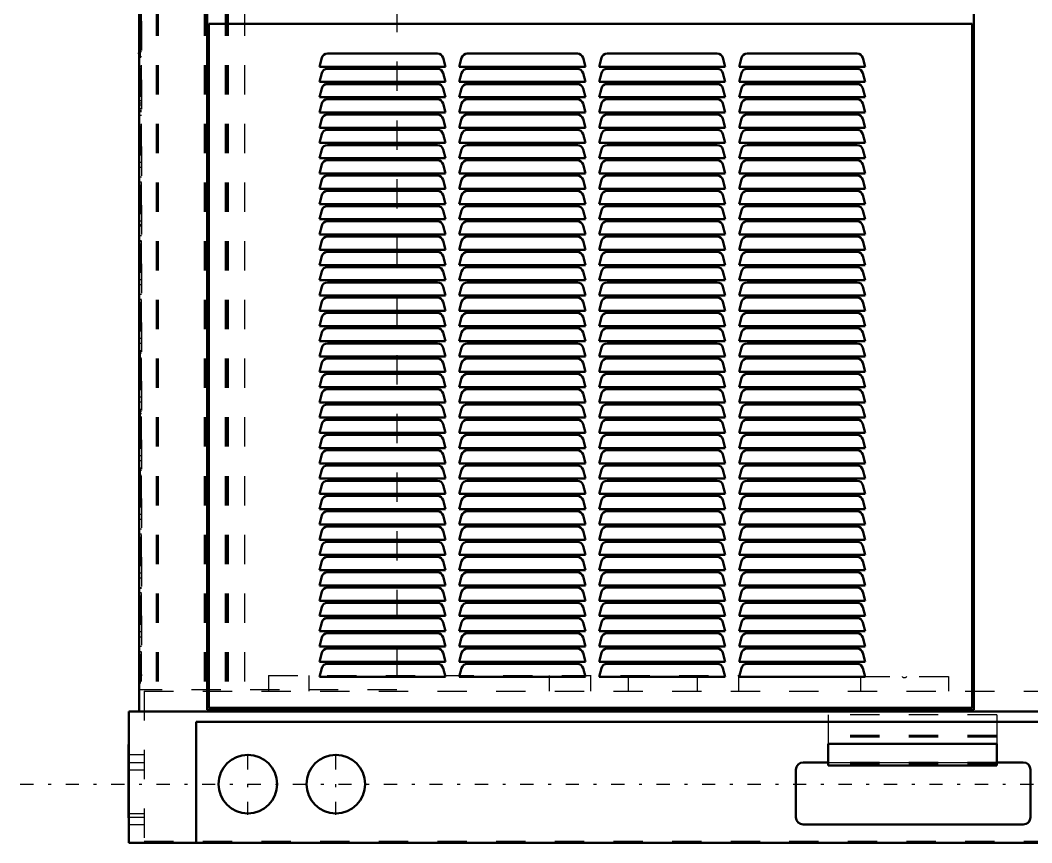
# Model space of a CAD drawing. Header units: inches. Extents: x -40.7 to 51, y -0.3 to 59.
# Drawn here: x -40.7 to -6.21, y 0 to 28.03 of the extents above; entities that cross this region are included whole.
import ezdxf

# ---------------------------------------------------------------- set-up
doc = ezdxf.new("R2010")
doc.units = ezdxf.units.IN
doc.header["$MEASUREMENT"] = 0
doc.linetypes.add('Center', pattern=[1.5, 0.45, -0.5, 0.05, -0.5])
doc.linetypes.add('Dashed', pattern=[2, 1, -1])
for name, color, linetype, lineweight in [('2d ConnectionPoints', 7, 'Continuous', 50), ('AM_0', 7, 'Continuous', 50), ('AM_4', 3, 'Continuous', 25), ('AM_7', 7, 'Center', 25), ('AM_9', 6, 'Dashed', 25)]:
    doc.layers.add(name, color=color, linetype=linetype, lineweight=lineweight)

msp = doc.modelspace()

# ---------------------------------------------------------------- linework, layer by layer
at = {"layer": '2d ConnectionPoints'}
msp.add_point((-36.646, 26.9), dxfattribs=at)
at = {"layer": 'AM_0'}
for p, q in [((-36.646, 52.60345), (-36.646, 4.475)), ((-34.329, 4.53), (-34.329, 52.42647)), ((-8.179, 52.42647), (-8.179, 4.53)), ((-34.269, 27.912), (-8.239, 27.912)), ((-34.269, 4.6), (-34.269, 27.912)), ((-8.239, 27.912), (-8.239, 4.6)), ((-30.5, 26.45), (-30.41914, 26.75176)), ((-30.22596, 26.9), (-26.47404, 26.9)), ((-26.28086, 26.75176), (-26.2, 26.45)), ((-25.73, 26.45), (-25.64914, 26.75176)), ((-25.45596, 26.9), (-21.70404, 26.9)), ((-21.51086, 26.75176), (-21.43, 26.45)), ((-20.96, 26.45), (-20.87914, 26.75176)), ((-20.68596, 26.9), (-16.93404, 26.9)), ((-16.74086, 26.75176), (-16.66, 26.45)), ((-16.19, 26.45), (-16.10914, 26.75176)), ((-15.91596, 26.9), (-12.16404, 26.9)), ((-11.97086, 26.75176), (-11.89, 26.45)), ((-26.2, 26.45), (-30.5, 26.45)), ((-30.5, 25.93), (-30.41914, 26.23176)), ((-30.22596, 26.38), (-26.47404, 26.38)), ((-26.28086, 26.23176), (-26.2, 25.93)), ((-21.43, 26.45), (-25.73, 26.45)), ((-25.73, 25.93), (-25.64914, 26.23176)), ((-25.45596, 26.38), (-21.70404, 26.38)), ((-21.51086, 26.23176), (-21.43, 25.93)), ((-16.66, 26.45), (-20.96, 26.45)), ((-20.96, 25.93), (-20.87914, 26.23176)), ((-20.68596, 26.38), (-16.93404, 26.38)), ((-16.74086, 26.23176), (-16.66, 25.93)), ((-11.89, 26.45), (-16.19, 26.45)), ((-16.19, 25.93), (-16.10914, 26.23176)), ((-15.91596, 26.38), (-12.16404, 26.38)), ((-11.97086, 26.23176), (-11.89, 25.93)), ((-26.2, 25.93), (-30.5, 25.93)), ((-21.43, 25.93), (-25.73, 25.93)), ((-16.66, 25.93), (-20.96, 25.93)), ((-11.89, 25.93), (-16.19, 25.93)), ((-30.5, 25.41), (-30.41914, 25.71176)), ((-30.22596, 25.86), (-26.47404, 25.86)), ((-26.28086, 25.71176), (-26.2, 25.41)), ((-25.73, 25.41), (-25.64914, 25.71176)), ((-25.45596, 25.86), (-21.70404, 25.86)), ((-21.51086, 25.71176), (-21.43, 25.41)), ((-20.96, 25.41), (-20.87914, 25.71176)), ((-20.68596, 25.86), (-16.93404, 25.86)), ((-16.74086, 25.71176), (-16.66, 25.41)), ((-16.19, 25.41), (-16.10914, 25.71176)), ((-15.91596, 25.86), (-12.16404, 25.86)), ((-11.97086, 25.71176), (-11.89, 25.41)), ((-26.2, 25.41), (-30.5, 25.41)), ((-30.5, 24.89), (-30.41914, 25.19176)), ((-30.22596, 25.34), (-26.47404, 25.34)), ((-26.28086, 25.19176), (-26.2, 24.89)), ((-21.43, 25.41), (-25.73, 25.41)), ((-25.73, 24.89), (-25.64914, 25.19176)), ((-25.45596, 25.34), (-21.70404, 25.34)), ((-21.51086, 25.19176), (-21.43, 24.89)), ((-16.66, 25.41), (-20.96, 25.41)), ((-20.96, 24.89), (-20.87914, 25.19176)), ((-20.68596, 25.34), (-16.93404, 25.34)), ((-16.74086, 25.19176), (-16.66, 24.89)), ((-11.89, 25.41), (-16.19, 25.41)), ((-16.19, 24.89), (-16.10914, 25.19176)), ((-15.91596, 25.34), (-12.16404, 25.34)), ((-11.97086, 25.19176), (-11.89, 24.89)), ((-26.2, 24.89), (-30.5, 24.89)), ((-21.43, 24.89), (-25.73, 24.89)), ((-16.66, 24.89), (-20.96, 24.89)), ((-11.89, 24.89), (-16.19, 24.89)), ((-30.5, 24.37), (-30.41914, 24.67176)), ((-30.22596, 24.82), (-26.47404, 24.82)), ((-26.28086, 24.67176), (-26.2, 24.37)), ((-25.73, 24.37), (-25.64914, 24.67176)), ((-25.45596, 24.82), (-21.70404, 24.82)), ((-21.51086, 24.67176), (-21.43, 24.37)), ((-20.96, 24.37), (-20.87914, 24.67176)), ((-20.68596, 24.82), (-16.93404, 24.82)), ((-16.74086, 24.67176), (-16.66, 24.37)), ((-16.19, 24.37), (-16.10914, 24.67176)), ((-15.91596, 24.82), (-12.16404, 24.82)), ((-11.97086, 24.67176), (-11.89, 24.37)), ((-26.2, 24.37), (-30.5, 24.37)), ((-30.5, 23.85), (-30.41914, 24.15176)), ((-30.22596, 24.3), (-26.47404, 24.3)), ((-26.28086, 24.15176), (-26.2, 23.85)), ((-21.43, 24.37), (-25.73, 24.37)), ((-25.73, 23.85), (-25.64914, 24.15176)), ((-25.45596, 24.3), (-21.70404, 24.3)), ((-21.51086, 24.15176), (-21.43, 23.85)), ((-16.66, 24.37), (-20.96, 24.37)), ((-20.96, 23.85), (-20.87914, 24.15176)), ((-20.68596, 24.3), (-16.93404, 24.3)), ((-16.74086, 24.15176), (-16.66, 23.85)), ((-11.89, 24.37), (-16.19, 24.37)), ((-16.19, 23.85), (-16.10914, 24.15176)), ((-15.91596, 24.3), (-12.16404, 24.3)), ((-11.97086, 24.15176), (-11.89, 23.85)), ((-26.2, 23.85), (-30.5, 23.85)), ((-21.43, 23.85), (-25.73, 23.85)), ((-16.66, 23.85), (-20.96, 23.85)), ((-11.89, 23.85), (-16.19, 23.85)), ((-30.5, 23.33), (-30.41914, 23.63176)), ((-30.22596, 23.78), (-26.47404, 23.78)), ((-26.28086, 23.63176), (-26.2, 23.33)), ((-25.73, 23.33), (-25.64914, 23.63176)), ((-25.45596, 23.78), (-21.70404, 23.78)), ((-21.51086, 23.63176), (-21.43, 23.33)), ((-20.96, 23.33), (-20.87914, 23.63176)), ((-20.68596, 23.78), (-16.93404, 23.78)), ((-16.74086, 23.63176), (-16.66, 23.33)), ((-16.19, 23.33), (-16.10914, 23.63176)), ((-15.91596, 23.78), (-12.16404, 23.78)), ((-11.97086, 23.63176), (-11.89, 23.33)), ((-26.2, 23.33), (-30.5, 23.33)), ((-30.5, 22.81), (-30.41914, 23.11176)), ((-30.22596, 23.26), (-26.47404, 23.26)), ((-26.28086, 23.11176), (-26.2, 22.81)), ((-21.43, 23.33), (-25.73, 23.33)), ((-25.73, 22.81), (-25.64914, 23.11176)), ((-25.45596, 23.26), (-21.70404, 23.26)), ((-21.51086, 23.11176), (-21.43, 22.81)), ((-16.66, 23.33), (-20.96, 23.33)), ((-20.96, 22.81), (-20.87914, 23.11176)), ((-20.68596, 23.26), (-16.93404, 23.26)), ((-16.74086, 23.11176), (-16.66, 22.81)), ((-11.89, 23.33), (-16.19, 23.33)), ((-16.19, 22.81), (-16.10914, 23.11176)), ((-15.91596, 23.26), (-12.16404, 23.26)), ((-11.97086, 23.11176), (-11.89, 22.81)), ((-26.2, 22.81), (-30.5, 22.81)), ((-21.43, 22.81), (-25.73, 22.81)), ((-16.66, 22.81), (-20.96, 22.81)), ((-11.89, 22.81), (-16.19, 22.81)), ((-30.5, 22.29), (-30.41914, 22.59176)), ((-30.22596, 22.74), (-26.47404, 22.74)), ((-26.28086, 22.59176), (-26.2, 22.29)), ((-25.73, 22.29), (-25.64914, 22.59176)), ((-25.45596, 22.74), (-21.70404, 22.74)), ((-21.51086, 22.59176), (-21.43, 22.29)), ((-20.96, 22.29), (-20.87914, 22.59176)), ((-20.68596, 22.74), (-16.93404, 22.74)), ((-16.74086, 22.59176), (-16.66, 22.29)), ((-16.19, 22.29), (-16.10914, 22.59176)), ((-15.91596, 22.74), (-12.16404, 22.74)), ((-11.97086, 22.59176), (-11.89, 22.29)), ((-26.2, 22.29), (-30.5, 22.29)), ((-30.22596, 22.22), (-26.47404, 22.22)), ((-21.43, 22.29), (-25.73, 22.29)), ((-25.45596, 22.22), (-21.70404, 22.22)), ((-16.66, 22.29), (-20.96, 22.29)), ((-20.68596, 22.22), (-16.93404, 22.22)), ((-11.89, 22.29), (-16.19, 22.29)), ((-15.91596, 22.22), (-12.16404, 22.22)), ((-30.5, 21.77), (-30.41914, 22.07176)), ((-26.2, 21.77), (-30.5, 21.77)), ((-26.28086, 22.07176), (-26.2, 21.77)), ((-25.73, 21.77), (-25.64914, 22.07176)), ((-21.43, 21.77), (-25.73, 21.77)), ((-21.51086, 22.07176), (-21.43, 21.77)), ((-20.96, 21.77), (-20.87914, 22.07176)), ((-16.66, 21.77), (-20.96, 21.77)), ((-16.74086, 22.07176), (-16.66, 21.77)), ((-16.19, 21.77), (-16.10914, 22.07176)), ((-11.89, 21.77), (-16.19, 21.77)), ((-11.97086, 22.07176), (-11.89, 21.77)), ((-30.5, 21.25), (-30.41914, 21.55176)), ((-30.22596, 21.7), (-26.47404, 21.7)), ((-26.28086, 21.55176), (-26.2, 21.25)), ((-25.73, 21.25), (-25.64914, 21.55176)), ((-25.45596, 21.7), (-21.70404, 21.7)), ((-21.51086, 21.55176), (-21.43, 21.25)), ((-20.96, 21.25), (-20.87914, 21.55176)), ((-20.68596, 21.7), (-16.93404, 21.7)), ((-16.74086, 21.55176), (-16.66, 21.25)), ((-16.19, 21.25), (-16.10914, 21.55176)), ((-15.91596, 21.7), (-12.16404, 21.7)), ((-11.97086, 21.55176), (-11.89, 21.25)), ((-26.2, 21.25), (-30.5, 21.25)), ((-30.22596, 21.18), (-26.47404, 21.18)), ((-21.43, 21.25), (-25.73, 21.25)), ((-25.45596, 21.18), (-21.70404, 21.18)), ((-16.66, 21.25), (-20.96, 21.25)), ((-20.68596, 21.18), (-16.93404, 21.18)), ((-11.89, 21.25), (-16.19, 21.25)), ((-15.91596, 21.18), (-12.16404, 21.18)), ((-30.5, 20.73), (-30.41914, 21.03176)), ((-26.2, 20.73), (-30.5, 20.73)), ((-26.28086, 21.03176), (-26.2, 20.73)), ((-25.73, 20.73), (-25.64914, 21.03176)), ((-21.43, 20.73), (-25.73, 20.73)), ((-21.51086, 21.03176), (-21.43, 20.73)), ((-20.96, 20.73), (-20.87914, 21.03176)), ((-16.66, 20.73), (-20.96, 20.73)), ((-16.74086, 21.03176), (-16.66, 20.73)), ((-16.19, 20.73), (-16.10914, 21.03176)), ((-11.89, 20.73), (-16.19, 20.73)), ((-11.97086, 21.03176), (-11.89, 20.73)), ((-30.5, 20.21), (-30.41914, 20.51176)), ((-30.22596, 20.66), (-26.47404, 20.66)), ((-26.28086, 20.51176), (-26.2, 20.21)), ((-25.73, 20.21), (-25.64914, 20.51176)), ((-25.45596, 20.66), (-21.70404, 20.66)), ((-21.51086, 20.51176), (-21.43, 20.21)), ((-20.96, 20.21), (-20.87914, 20.51176)), ((-20.68596, 20.66), (-16.93404, 20.66)), ((-16.74086, 20.51176), (-16.66, 20.21)), ((-16.19, 20.21), (-16.10914, 20.51176)), ((-15.91596, 20.66), (-12.16404, 20.66)), ((-11.97086, 20.51176), (-11.89, 20.21)), ((-26.2, 20.21), (-30.5, 20.21)), ((-30.22596, 20.14), (-26.47404, 20.14)), ((-21.43, 20.21), (-25.73, 20.21)), ((-25.45596, 20.14), (-21.70404, 20.14)), ((-16.66, 20.21), (-20.96, 20.21)), ((-20.68596, 20.14), (-16.93404, 20.14)), ((-11.89, 20.21), (-16.19, 20.21)), ((-15.91596, 20.14), (-12.16404, 20.14)), ((-30.5, 19.69), (-30.41914, 19.99176)), ((-26.2, 19.69), (-30.5, 19.69)), ((-26.28086, 19.99176), (-26.2, 19.69)), ((-25.73, 19.69), (-25.64914, 19.99176)), ((-21.43, 19.69), (-25.73, 19.69)), ((-21.51086, 19.99176), (-21.43, 19.69)), ((-20.96, 19.69), (-20.87914, 19.99176)), ((-16.66, 19.69), (-20.96, 19.69)), ((-16.74086, 19.99176), (-16.66, 19.69)), ((-16.19, 19.69), (-16.10914, 19.99176)), ((-11.89, 19.69), (-16.19, 19.69)), ((-11.97086, 19.99176), (-11.89, 19.69)), ((-30.5, 19.17), (-30.41914, 19.47176)), ((-30.22596, 19.62), (-26.47404, 19.62)), ((-26.28086, 19.47176), (-26.2, 19.17)), ((-25.73, 19.17), (-25.64914, 19.47176)), ((-25.45596, 19.62), (-21.70404, 19.62)), ((-21.51086, 19.47176), (-21.43, 19.17)), ((-20.96, 19.17), (-20.87914, 19.47176)), ((-20.68596, 19.62), (-16.93404, 19.62)), ((-16.74086, 19.47176), (-16.66, 19.17)), ((-16.19, 19.17), (-16.10914, 19.47176)), ((-15.91596, 19.62), (-12.16404, 19.62)), ((-11.97086, 19.47176), (-11.89, 19.17)), ((-26.2, 19.17), (-30.5, 19.17)), ((-30.22596, 19.1), (-26.47404, 19.1)), ((-21.43, 19.17), (-25.73, 19.17)), ((-25.45596, 19.1), (-21.70404, 19.1)), ((-16.66, 19.17), (-20.96, 19.17)), ((-20.68596, 19.1), (-16.93404, 19.1)), ((-11.89, 19.17), (-16.19, 19.17)), ((-15.91596, 19.1), (-12.16404, 19.1)), ((-30.5, 18.65), (-30.41914, 18.95176)), ((-26.2, 18.65), (-30.5, 18.65)), ((-26.28086, 18.95176), (-26.2, 18.65)), ((-25.73, 18.65), (-25.64914, 18.95176)), ((-21.43, 18.65), (-25.73, 18.65)), ((-21.51086, 18.95176), (-21.43, 18.65)), ((-20.96, 18.65), (-20.87914, 18.95176)), ((-16.66, 18.65), (-20.96, 18.65)), ((-16.74086, 18.95176), (-16.66, 18.65)), ((-16.19, 18.65), (-16.10914, 18.95176)), ((-11.89, 18.65), (-16.19, 18.65)), ((-11.97086, 18.95176), (-11.89, 18.65)), ((-30.5, 18.13), (-30.41914, 18.43176)), ((-30.22596, 18.58), (-26.47404, 18.58)), ((-26.28086, 18.43176), (-26.2, 18.13)), ((-25.73, 18.13), (-25.64914, 18.43176)), ((-25.45596, 18.58), (-21.70404, 18.58)), ((-21.51086, 18.43176), (-21.43, 18.13)), ((-20.96, 18.13), (-20.87914, 18.43176)), ((-20.68596, 18.58), (-16.93404, 18.58)), ((-16.74086, 18.43176), (-16.66, 18.13)), ((-16.19, 18.13), (-16.10914, 18.43176)), ((-15.91596, 18.58), (-12.16404, 18.58)), ((-11.97086, 18.43176), (-11.89, 18.13)), ((-26.2, 18.13), (-30.5, 18.13)), ((-30.22596, 18.06), (-26.47404, 18.06)), ((-21.43, 18.13), (-25.73, 18.13)), ((-25.45596, 18.06), (-21.70404, 18.06)), ((-16.66, 18.13), (-20.96, 18.13)), ((-20.68596, 18.06), (-16.93404, 18.06)), ((-11.89, 18.13), (-16.19, 18.13)), ((-15.91596, 18.06), (-12.16404, 18.06)), ((-30.5, 17.61), (-30.41914, 17.91176)), ((-26.2, 17.61), (-30.5, 17.61)), ((-26.28086, 17.91176), (-26.2, 17.61)), ((-25.73, 17.61), (-25.64914, 17.91176)), ((-21.43, 17.61), (-25.73, 17.61)), ((-21.51086, 17.91176), (-21.43, 17.61)), ((-20.96, 17.61), (-20.87914, 17.91176)), ((-16.66, 17.61), (-20.96, 17.61)), ((-16.74086, 17.91176), (-16.66, 17.61)), ((-16.19, 17.61), (-16.10914, 17.91176)), ((-11.89, 17.61), (-16.19, 17.61)), ((-11.97086, 17.91176), (-11.89, 17.61)), ((-30.5, 17.09), (-30.41914, 17.39176)), ((-30.22596, 17.54), (-26.47404, 17.54)), ((-26.28086, 17.39176), (-26.2, 17.09)), ((-25.73, 17.09), (-25.64914, 17.39176)), ((-25.45596, 17.54), (-21.70404, 17.54)), ((-21.51086, 17.39176), (-21.43, 17.09)), ((-20.96, 17.09), (-20.87914, 17.39176)), ((-20.68596, 17.54), (-16.93404, 17.54)), ((-16.74086, 17.39176), (-16.66, 17.09)), ((-16.19, 17.09), (-16.10914, 17.39176)), ((-15.91596, 17.54), (-12.16404, 17.54)), ((-11.97086, 17.39176), (-11.89, 17.09)), ((-26.2, 17.09), (-30.5, 17.09)), ((-30.22596, 17.02), (-26.47404, 17.02)), ((-21.43, 17.09), (-25.73, 17.09)), ((-25.45596, 17.02), (-21.70404, 17.02)), ((-16.66, 17.09), (-20.96, 17.09)), ((-20.68596, 17.02), (-16.93404, 17.02)), ((-11.89, 17.09), (-16.19, 17.09)), ((-15.91596, 17.02), (-12.16404, 17.02)), ((-30.5, 16.57), (-30.41914, 16.87176)), ((-26.2, 16.57), (-30.5, 16.57)), ((-26.28086, 16.87176), (-26.2, 16.57)), ((-25.73, 16.57), (-25.64914, 16.87176)), ((-21.43, 16.57), (-25.73, 16.57)), ((-21.51086, 16.87176), (-21.43, 16.57)), ((-20.96, 16.57), (-20.87914, 16.87176)), ((-16.66, 16.57), (-20.96, 16.57)), ((-16.74086, 16.87176), (-16.66, 16.57)), ((-16.19, 16.57), (-16.10914, 16.87176)), ((-11.89, 16.57), (-16.19, 16.57)), ((-11.97086, 16.87176), (-11.89, 16.57)), ((-30.5, 16.05), (-30.41914, 16.35176)), ((-30.22596, 16.5), (-26.47404, 16.5)), ((-26.28086, 16.35176), (-26.2, 16.05)), ((-25.73, 16.05), (-25.64914, 16.35176)), ((-25.45596, 16.5), (-21.70404, 16.5)), ((-21.51086, 16.35176), (-21.43, 16.05)), ((-20.96, 16.05), (-20.87914, 16.35176)), ((-20.68596, 16.5), (-16.93404, 16.5)), ((-16.74086, 16.35176), (-16.66, 16.05)), ((-16.19, 16.05), (-16.10914, 16.35176)), ((-15.91596, 16.5), (-12.16404, 16.5)), ((-11.97086, 16.35176), (-11.89, 16.05)), ((-26.2, 16.05), (-30.5, 16.05)), ((-30.22596, 15.98), (-26.47404, 15.98)), ((-21.43, 16.05), (-25.73, 16.05)), ((-25.45596, 15.98), (-21.70404, 15.98)), ((-16.66, 16.05), (-20.96, 16.05)), ((-20.68596, 15.98), (-16.93404, 15.98)), ((-11.89, 16.05), (-16.19, 16.05)), ((-15.91596, 15.98), (-12.16404, 15.98)), ((-30.5, 15.53), (-30.41914, 15.83176)), ((-26.2, 15.53), (-30.5, 15.53)), ((-26.28086, 15.83176), (-26.2, 15.53)), ((-25.73, 15.53), (-25.64914, 15.83176)), ((-21.43, 15.53), (-25.73, 15.53)), ((-21.51086, 15.83176), (-21.43, 15.53)), ((-20.96, 15.53), (-20.87914, 15.83176)), ((-16.66, 15.53), (-20.96, 15.53)), ((-16.74086, 15.83176), (-16.66, 15.53)), ((-16.19, 15.53), (-16.10914, 15.83176)), ((-11.89, 15.53), (-16.19, 15.53)), ((-11.97086, 15.83176), (-11.89, 15.53)), ((-30.5, 15.01), (-30.41914, 15.31176)), ((-30.22596, 15.46), (-26.47404, 15.46)), ((-26.28086, 15.31176), (-26.2, 15.01)), ((-25.73, 15.01), (-25.64914, 15.31176)), ((-25.45596, 15.46), (-21.70404, 15.46)), ((-21.51086, 15.31176), (-21.43, 15.01)), ((-20.96, 15.01), (-20.87914, 15.31176)), ((-20.68596, 15.46), (-16.93404, 15.46)), ((-16.74086, 15.31176), (-16.66, 15.01)), ((-16.19, 15.01), (-16.10914, 15.31176)), ((-15.91596, 15.46), (-12.16404, 15.46)), ((-11.97086, 15.31176), (-11.89, 15.01)), ((-26.2, 15.01), (-30.5, 15.01)), ((-30.22596, 14.94), (-26.47404, 14.94)), ((-21.43, 15.01), (-25.73, 15.01)), ((-25.45596, 14.94), (-21.70404, 14.94)), ((-16.66, 15.01), (-20.96, 15.01)), ((-20.68596, 14.94), (-16.93404, 14.94)), ((-11.89, 15.01), (-16.19, 15.01)), ((-15.91596, 14.94), (-12.16404, 14.94)), ((-30.5, 14.49), (-30.41914, 14.79176)), ((-26.2, 14.49), (-30.5, 14.49)), ((-26.28086, 14.79176), (-26.2, 14.49)), ((-25.73, 14.49), (-25.64914, 14.79176)), ((-21.43, 14.49), (-25.73, 14.49)), ((-21.51086, 14.79176), (-21.43, 14.49)), ((-20.96, 14.49), (-20.87914, 14.79176)), ((-16.66, 14.49), (-20.96, 14.49)), ((-16.74086, 14.79176), (-16.66, 14.49)), ((-16.19, 14.49), (-16.10914, 14.79176)), ((-11.89, 14.49), (-16.19, 14.49)), ((-11.97086, 14.79176), (-11.89, 14.49)), ((-30.5, 13.97), (-30.41914, 14.27176)), ((-30.22596, 14.42), (-26.47404, 14.42)), ((-26.28086, 14.27176), (-26.2, 13.97)), ((-25.73, 13.97), (-25.64914, 14.27176)), ((-25.45596, 14.42), (-21.70404, 14.42)), ((-21.51086, 14.27176), (-21.43, 13.97)), ((-20.96, 13.97), (-20.87914, 14.27176)), ((-20.68596, 14.42), (-16.93404, 14.42)), ((-16.74086, 14.27176), (-16.66, 13.97)), ((-16.19, 13.97), (-16.10914, 14.27176)), ((-15.91596, 14.42), (-12.16404, 14.42)), ((-11.97086, 14.27176), (-11.89, 13.97)), ((-26.2, 13.97), (-30.5, 13.97)), ((-30.22596, 13.9), (-26.47404, 13.9)), ((-21.43, 13.97), (-25.73, 13.97)), ((-25.45596, 13.9), (-21.70404, 13.9)), ((-16.66, 13.97), (-20.96, 13.97)), ((-20.68596, 13.9), (-16.93404, 13.9)), ((-11.89, 13.97), (-16.19, 13.97)), ((-15.91596, 13.9), (-12.16404, 13.9)), ((-30.5, 13.45), (-30.41914, 13.75176)), ((-26.28086, 13.75176), (-26.2, 13.45)), ((-25.73, 13.45), (-25.64914, 13.75176)), ((-21.51086, 13.75176), (-21.43, 13.45)), ((-20.96, 13.45), (-20.87914, 13.75176)), ((-16.74086, 13.75176), (-16.66, 13.45)), ((-16.19, 13.45), (-16.10914, 13.75176)), ((-11.97086, 13.75176), (-11.89, 13.45)), ((-26.2, 13.45), (-30.5, 13.45)), ((-30.5, 12.93), (-30.41914, 13.23176)), ((-30.22596, 13.38), (-26.47404, 13.38)), ((-26.28086, 13.23176), (-26.2, 12.93)), ((-21.43, 13.45), (-25.73, 13.45)), ((-25.73, 12.93), (-25.64914, 13.23176)), ((-25.45596, 13.38), (-21.70404, 13.38)), ((-21.51086, 13.23176), (-21.43, 12.93)), ((-16.66, 13.45), (-20.96, 13.45)), ((-20.96, 12.93), (-20.87914, 13.23176)), ((-20.68596, 13.38), (-16.93404, 13.38)), ((-16.74086, 13.23176), (-16.66, 12.93)), ((-11.89, 13.45), (-16.19, 13.45)), ((-16.19, 12.93), (-16.10914, 13.23176)), ((-15.91596, 13.38), (-12.16404, 13.38)), ((-11.97086, 13.23176), (-11.89, 12.93)), ((-26.2, 12.93), (-30.5, 12.93)), ((-30.22596, 12.86), (-26.47404, 12.86)), ((-21.43, 12.93), (-25.73, 12.93)), ((-25.45596, 12.86), (-21.70404, 12.86)), ((-16.66, 12.93), (-20.96, 12.93)), ((-20.68596, 12.86), (-16.93404, 12.86)), ((-11.89, 12.93), (-16.19, 12.93)), ((-15.91596, 12.86), (-12.16404, 12.86)), ((-30.5, 12.41), (-30.41914, 12.71176)), ((-26.28086, 12.71176), (-26.2, 12.41)), ((-25.73, 12.41), (-25.64914, 12.71176)), ((-21.51086, 12.71176), (-21.43, 12.41)), ((-20.96, 12.41), (-20.87914, 12.71176)), ((-16.74086, 12.71176), (-16.66, 12.41)), ((-16.19, 12.41), (-16.10914, 12.71176)), ((-11.97086, 12.71176), (-11.89, 12.41)), ((-26.2, 12.41), (-30.5, 12.41)), ((-30.5, 11.89), (-30.41914, 12.19176)), ((-30.22596, 12.34), (-26.47404, 12.34)), ((-26.28086, 12.19176), (-26.2, 11.89)), ((-21.43, 12.41), (-25.73, 12.41)), ((-25.73, 11.89), (-25.64914, 12.19176)), ((-25.45596, 12.34), (-21.70404, 12.34)), ((-21.51086, 12.19176), (-21.43, 11.89)), ((-16.66, 12.41), (-20.96, 12.41)), ((-20.96, 11.89), (-20.87914, 12.19176)), ((-20.68596, 12.34), (-16.93404, 12.34)), ((-16.74086, 12.19176), (-16.66, 11.89)), ((-11.89, 12.41), (-16.19, 12.41)), ((-16.19, 11.89), (-16.10914, 12.19176)), ((-15.91596, 12.34), (-12.16404, 12.34)), ((-11.97086, 12.19176), (-11.89, 11.89)), ((-26.2, 11.89), (-30.5, 11.89)), ((-30.22596, 11.82), (-26.47404, 11.82)), ((-21.43, 11.89), (-25.73, 11.89)), ((-25.45596, 11.82), (-21.70404, 11.82)), ((-16.66, 11.89), (-20.96, 11.89)), ((-20.68596, 11.82), (-16.93404, 11.82)), ((-11.89, 11.89), (-16.19, 11.89)), ((-15.91596, 11.82), (-12.16404, 11.82)), ((-30.5, 11.37), (-30.41914, 11.67176)), ((-26.28086, 11.67176), (-26.2, 11.37)), ((-25.73, 11.37), (-25.64914, 11.67176)), ((-21.51086, 11.67176), (-21.43, 11.37)), ((-20.96, 11.37), (-20.87914, 11.67176)), ((-16.74086, 11.67176), (-16.66, 11.37)), ((-16.19, 11.37), (-16.10914, 11.67176)), ((-11.97086, 11.67176), (-11.89, 11.37)), ((-26.2, 11.37), (-30.5, 11.37)), ((-30.5, 10.85), (-30.41914, 11.15176)), ((-30.22596, 11.3), (-26.47404, 11.3)), ((-26.28086, 11.15176), (-26.2, 10.85)), ((-21.43, 11.37), (-25.73, 11.37)), ((-25.73, 10.85), (-25.64914, 11.15176)), ((-25.45596, 11.3), (-21.70404, 11.3)), ((-21.51086, 11.15176), (-21.43, 10.85)), ((-16.66, 11.37), (-20.96, 11.37)), ((-20.96, 10.85), (-20.87914, 11.15176)), ((-20.68596, 11.3), (-16.93404, 11.3)), ((-16.74086, 11.15176), (-16.66, 10.85)), ((-11.89, 11.37), (-16.19, 11.37)), ((-16.19, 10.85), (-16.10914, 11.15176)), ((-15.91596, 11.3), (-12.16404, 11.3)), ((-11.97086, 11.15176), (-11.89, 10.85)), ((-26.2, 10.85), (-30.5, 10.85)), ((-30.22596, 10.78), (-26.47404, 10.78)), ((-21.43, 10.85), (-25.73, 10.85)), ((-25.45596, 10.78), (-21.70404, 10.78)), ((-16.66, 10.85), (-20.96, 10.85)), ((-20.68596, 10.78), (-16.93404, 10.78)), ((-11.89, 10.85), (-16.19, 10.85)), ((-15.91596, 10.78), (-12.16404, 10.78)), ((-30.5, 10.33), (-30.41914, 10.63176)), ((-26.28086, 10.63176), (-26.2, 10.33)), ((-25.73, 10.33), (-25.64914, 10.63176)), ((-21.51086, 10.63176), (-21.43, 10.33)), ((-20.96, 10.33), (-20.87914, 10.63176)), ((-16.74086, 10.63176), (-16.66, 10.33)), ((-16.19, 10.33), (-16.10914, 10.63176)), ((-11.97086, 10.63176), (-11.89, 10.33)), ((-26.2, 10.33), (-30.5, 10.33)), ((-30.5, 9.81), (-30.41914, 10.11176)), ((-30.22596, 10.26), (-26.47404, 10.26)), ((-26.28086, 10.11176), (-26.2, 9.81)), ((-21.43, 10.33), (-25.73, 10.33)), ((-25.73, 9.81), (-25.64914, 10.11176)), ((-25.45596, 10.26), (-21.70404, 10.26)), ((-21.51086, 10.11176), (-21.43, 9.81)), ((-16.66, 10.33), (-20.96, 10.33)), ((-20.96, 9.81), (-20.87914, 10.11176)), ((-20.68596, 10.26), (-16.93404, 10.26)), ((-16.74086, 10.11176), (-16.66, 9.81)), ((-11.89, 10.33), (-16.19, 10.33)), ((-16.19, 9.81), (-16.10914, 10.11176)), ((-15.91596, 10.26), (-12.16404, 10.26)), ((-11.97086, 10.11176), (-11.89, 9.81)), ((-26.2, 9.81), (-30.5, 9.81)), ((-30.22596, 9.74), (-26.47404, 9.74)), ((-21.43, 9.81), (-25.73, 9.81)), ((-25.45596, 9.74), (-21.70404, 9.74)), ((-16.66, 9.81), (-20.96, 9.81)), ((-20.68596, 9.74), (-16.93404, 9.74)), ((-11.89, 9.81), (-16.19, 9.81)), ((-15.91596, 9.74), (-12.16404, 9.74)), ((-30.5, 9.29), (-30.41914, 9.59176)), ((-26.28086, 9.59176), (-26.2, 9.29)), ((-25.73, 9.29), (-25.64914, 9.59176)), ((-21.51086, 9.59176), (-21.43, 9.29)), ((-20.96, 9.29), (-20.87914, 9.59176)), ((-16.74086, 9.59176), (-16.66, 9.29)), ((-16.19, 9.29), (-16.10914, 9.59176)), ((-11.97086, 9.59176), (-11.89, 9.29)), ((-26.2, 9.29), (-30.5, 9.29)), ((-30.5, 8.77), (-30.41914, 9.07176)), ((-30.22596, 9.22), (-26.47404, 9.22)), ((-26.28086, 9.07176), (-26.2, 8.77)), ((-21.43, 9.29), (-25.73, 9.29)), ((-25.73, 8.77), (-25.64914, 9.07176)), ((-25.45596, 9.22), (-21.70404, 9.22)), ((-21.51086, 9.07176), (-21.43, 8.77)), ((-16.66, 9.29), (-20.96, 9.29)), ((-20.96, 8.77), (-20.87914, 9.07176)), ((-20.68596, 9.22), (-16.93404, 9.22)), ((-16.74086, 9.07176), (-16.66, 8.77)), ((-11.89, 9.29), (-16.19, 9.29)), ((-16.19, 8.77), (-16.10914, 9.07176)), ((-15.91596, 9.22), (-12.16404, 9.22)), ((-11.97086, 9.07176), (-11.89, 8.77)), ((-26.2, 8.77), (-30.5, 8.77)), ((-30.22596, 8.7), (-26.47404, 8.7)), ((-21.43, 8.77), (-25.73, 8.77)), ((-25.45596, 8.7), (-21.70404, 8.7)), ((-16.66, 8.77), (-20.96, 8.77)), ((-20.68596, 8.7), (-16.93404, 8.7)), ((-11.89, 8.77), (-16.19, 8.77)), ((-15.91596, 8.7), (-12.16404, 8.7)), ((-30.5, 8.25), (-30.41914, 8.55176)), ((-26.28086, 8.55176), (-26.2, 8.25)), ((-25.73, 8.25), (-25.64914, 8.55176)), ((-21.51086, 8.55176), (-21.43, 8.25)), ((-20.96, 8.25), (-20.87914, 8.55176)), ((-16.74086, 8.55176), (-16.66, 8.25)), ((-16.19, 8.25), (-16.10914, 8.55176)), ((-11.97086, 8.55176), (-11.89, 8.25)), ((-26.2, 8.25), (-30.5, 8.25)), ((-30.5, 7.73), (-30.41914, 8.03176)), ((-30.22596, 8.18), (-26.47404, 8.18)), ((-26.28086, 8.03176), (-26.2, 7.73)), ((-21.43, 8.25), (-25.73, 8.25)), ((-25.73, 7.73), (-25.64914, 8.03176)), ((-25.45596, 8.18), (-21.70404, 8.18)), ((-21.51086, 8.03176), (-21.43, 7.73)), ((-16.66, 8.25), (-20.96, 8.25)), ((-20.96, 7.73), (-20.87914, 8.03176)), ((-20.68596, 8.18), (-16.93404, 8.18)), ((-16.74086, 8.03176), (-16.66, 7.73)), ((-11.89, 8.25), (-16.19, 8.25)), ((-16.19, 7.73), (-16.10914, 8.03176)), ((-15.91596, 8.18), (-12.16404, 8.18)), ((-11.97086, 8.03176), (-11.89, 7.73)), ((-26.2, 7.73), (-30.5, 7.73)), ((-30.22596, 7.66), (-26.47404, 7.66)), ((-21.43, 7.73), (-25.73, 7.73)), ((-25.45596, 7.66), (-21.70404, 7.66)), ((-16.66, 7.73), (-20.96, 7.73)), ((-20.68596, 7.66), (-16.93404, 7.66)), ((-11.89, 7.73), (-16.19, 7.73)), ((-15.91596, 7.66), (-12.16404, 7.66)), ((-30.5, 7.21), (-30.41914, 7.51176)), ((-26.28086, 7.51176), (-26.2, 7.21)), ((-25.73, 7.21), (-25.64914, 7.51176)), ((-21.51086, 7.51176), (-21.43, 7.21)), ((-20.96, 7.21), (-20.87914, 7.51176)), ((-16.74086, 7.51176), (-16.66, 7.21)), ((-16.19, 7.21), (-16.10914, 7.51176)), ((-11.97086, 7.51176), (-11.89, 7.21)), ((-26.2, 7.21), (-30.5, 7.21)), ((-30.5, 6.69), (-30.41914, 6.99176)), ((-30.22596, 7.14), (-26.47404, 7.14)), ((-26.28086, 6.99176), (-26.2, 6.69)), ((-21.43, 7.21), (-25.73, 7.21)), ((-25.73, 6.69), (-25.64914, 6.99176)), ((-25.45596, 7.14), (-21.70404, 7.14)), ((-21.51086, 6.99176), (-21.43, 6.69)), ((-16.66, 7.21), (-20.96, 7.21)), ((-20.96, 6.69), (-20.87914, 6.99176)), ((-20.68596, 7.14), (-16.93404, 7.14)), ((-16.74086, 6.99176), (-16.66, 6.69)), ((-11.89, 7.21), (-16.19, 7.21)), ((-16.19, 6.69), (-16.10914, 6.99176)), ((-15.91596, 7.14), (-12.16404, 7.14)), ((-11.97086, 6.99176), (-11.89, 6.69)), ((-26.2, 6.69), (-30.5, 6.69)), ((-30.22596, 6.62), (-26.47404, 6.62)), ((-21.43, 6.69), (-25.73, 6.69)), ((-25.45596, 6.62), (-21.70404, 6.62)), ((-16.66, 6.69), (-20.96, 6.69)), ((-20.68596, 6.62), (-16.93404, 6.62)), ((-11.89, 6.69), (-16.19, 6.69)), ((-15.91596, 6.62), (-12.16404, 6.62)), ((-30.5, 6.17), (-30.41914, 6.47176)), ((-26.28086, 6.47176), (-26.2, 6.17)), ((-25.73, 6.17), (-25.64914, 6.47176)), ((-21.51086, 6.47176), (-21.43, 6.17)), ((-20.96, 6.17), (-20.87914, 6.47176)), ((-16.74086, 6.47176), (-16.66, 6.17)), ((-16.19, 6.17), (-16.10914, 6.47176)), ((-11.97086, 6.47176), (-11.89, 6.17)), ((-26.2, 6.17), (-30.5, 6.17)), ((-30.5, 5.65), (-30.41914, 5.95176)), ((-30.22596, 6.1), (-26.47404, 6.1)), ((-26.28086, 5.95176), (-26.2, 5.65)), ((-21.43, 6.17), (-25.73, 6.17)), ((-25.73, 5.65), (-25.64914, 5.95176)), ((-25.45596, 6.1), (-21.70404, 6.1)), ((-21.51086, 5.95176), (-21.43, 5.65)), ((-16.66, 6.17), (-20.96, 6.17)), ((-20.96, 5.65), (-20.87914, 5.95176)), ((-20.68596, 6.1), (-16.93404, 6.1)), ((-16.74086, 5.95176), (-16.66, 5.65)), ((-11.89, 6.17), (-16.19, 6.17)), ((-16.19, 5.65), (-16.10914, 5.95176)), ((-15.91596, 6.1), (-12.16404, 6.1)), ((-11.97086, 5.95176), (-11.89, 5.65)), ((-26.2, 5.65), (-30.5, 5.65)), ((-21.43, 5.65), (-25.73, 5.65)), ((-16.66, 5.65), (-20.96, 5.65)), ((-11.89, 5.65), (-16.19, 5.65)), ((-8.179, 4.53), (-34.329, 4.53)), ((-8.239, 4.6), (-34.269, 4.6)), ((-37, 4.475), (-37, 0)), ((-37, 4.475), (37, 4.475)), ((-34.7055, 0), (-34.7055, 4.119)), ((-34.7055, 4.119), (34.7055, 4.119)), ((-37.01, 3.35), (-37, 3.35)), ((-37.01, 3.35), (-37.01, 0.85)), ((-13.152, 3.375), (-13.152, 2.634)), ((-7.402, 3.375), (-13.152, 3.375)), ((-7.402, 3.375), (-7.402, 2.634)), ((-14.25, 2.49), (-14.25, 0.87)), ((-13.152, 2.74), (-14, 2.74)), ((-7.402, 2.634), (-13.152, 2.634)), ((-6.5, 2.74), (-7.402, 2.74)), ((-6.25, 0.87), (-6.25, 2.49)), ((-37.01, 0.85), (-37, 0.85)), ((-14, 0.62), (-6.5, 0.62)), ((-37, 0), (37, 0))]:
    msp.add_line(p, q, dxfattribs=at)
for centre in [(-32.938, 2), (-29.938, 2)]:
    msp.add_circle(centre, 1, dxfattribs=at)
for centre, radius, start, end in [((-30.22596, 26.7), 0.2, 90, 165), ((-26.47404, 26.7), 0.2, 15, 90), ((-25.45596, 26.7), 0.2, 90, 165), ((-21.70404, 26.7), 0.2, 15, 90), ((-20.68596, 26.7), 0.2, 90, 165), ((-16.93404, 26.7), 0.2, 15, 90), ((-15.91596, 26.7), 0.2, 90, 165), ((-12.16404, 26.7), 0.2, 15, 90), ((-30.22596, 26.18), 0.2, 90, 165), ((-26.47404, 26.18), 0.2, 15, 90), ((-25.45596, 26.18), 0.2, 90, 165), ((-21.70404, 26.18), 0.2, 15, 90), ((-20.68596, 26.18), 0.2, 90, 165), ((-16.93404, 26.18), 0.2, 15, 90), ((-15.91596, 26.18), 0.2, 90, 165), ((-12.16404, 26.18), 0.2, 15, 90), ((-30.22596, 25.66), 0.2, 90, 165), ((-26.47404, 25.66), 0.2, 15, 90), ((-25.45596, 25.66), 0.2, 90, 165), ((-21.70404, 25.66), 0.2, 15, 90), ((-20.68596, 25.66), 0.2, 90, 165), ((-16.93404, 25.66), 0.2, 15, 90), ((-15.91596, 25.66), 0.2, 90, 165), ((-12.16404, 25.66), 0.2, 15, 90), ((-30.22596, 25.14), 0.2, 90, 165), ((-26.47404, 25.14), 0.2, 15, 90), ((-25.45596, 25.14), 0.2, 90, 165), ((-21.70404, 25.14), 0.2, 15, 90), ((-20.68596, 25.14), 0.2, 90, 165), ((-16.93404, 25.14), 0.2, 15, 90), ((-15.91596, 25.14), 0.2, 90, 165), ((-12.16404, 25.14), 0.2, 15, 90), ((-30.22596, 24.62), 0.2, 90, 165), ((-26.47404, 24.62), 0.2, 15, 90), ((-25.45596, 24.62), 0.2, 90, 165), ((-21.70404, 24.62), 0.2, 15, 90), ((-20.68596, 24.62), 0.2, 90, 165), ((-16.93404, 24.62), 0.2, 15, 90), ((-15.91596, 24.62), 0.2, 90, 165), ((-12.16404, 24.62), 0.2, 15, 90), ((-30.22596, 24.1), 0.2, 90, 165), ((-26.47404, 24.1), 0.2, 15, 90), ((-25.45596, 24.1), 0.2, 90, 165), ((-21.70404, 24.1), 0.2, 15, 90), ((-20.68596, 24.1), 0.2, 90, 165), ((-16.93404, 24.1), 0.2, 15, 90), ((-15.91596, 24.1), 0.2, 90, 165), ((-12.16404, 24.1), 0.2, 15, 90), ((-30.22596, 23.58), 0.2, 90, 165), ((-26.47404, 23.58), 0.2, 15, 90), ((-25.45596, 23.58), 0.2, 90, 165), ((-21.70404, 23.58), 0.2, 15, 90), ((-20.68596, 23.58), 0.2, 90, 165), ((-16.93404, 23.58), 0.2, 15, 90), ((-15.91596, 23.58), 0.2, 90, 165), ((-12.16404, 23.58), 0.2, 15, 90), ((-30.22596, 23.06), 0.2, 90, 165), ((-26.47404, 23.06), 0.2, 15, 90), ((-25.45596, 23.06), 0.2, 90, 165), ((-21.70404, 23.06), 0.2, 15, 90), ((-20.68596, 23.06), 0.2, 90, 165), ((-16.93404, 23.06), 0.2, 15, 90), ((-15.91596, 23.06), 0.2, 90, 165), ((-12.16404, 23.06), 0.2, 15, 90), ((-30.22596, 22.54), 0.2, 90, 165), ((-26.47404, 22.54), 0.2, 15, 90), ((-25.45596, 22.54), 0.2, 90, 165), ((-21.70404, 22.54), 0.2, 15, 90), ((-20.68596, 22.54), 0.2, 90, 165), ((-16.93404, 22.54), 0.2, 15, 90), ((-15.91596, 22.54), 0.2, 90, 165), ((-12.16404, 22.54), 0.2, 15, 90), ((-30.22596, 22.02), 0.2, 90, 165), ((-26.47404, 22.02), 0.2, 15, 90), ((-25.45596, 22.02), 0.2, 90, 165), ((-21.70404, 22.02), 0.2, 15, 90), ((-20.68596, 22.02), 0.2, 90, 165), ((-16.93404, 22.02), 0.2, 15, 90), ((-15.91596, 22.02), 0.2, 90, 165), ((-12.16404, 22.02), 0.2, 15, 90), ((-30.22596, 21.5), 0.2, 90, 165), ((-26.47404, 21.5), 0.2, 15, 90), ((-25.45596, 21.5), 0.2, 90, 165), ((-21.70404, 21.5), 0.2, 15, 90), ((-20.68596, 21.5), 0.2, 90, 165), ((-16.93404, 21.5), 0.2, 15, 90), ((-15.91596, 21.5), 0.2, 90, 165), ((-12.16404, 21.5), 0.2, 15, 90), ((-30.22596, 20.98), 0.2, 90, 165), ((-26.47404, 20.98), 0.2, 15, 90), ((-25.45596, 20.98), 0.2, 90, 165), ((-21.70404, 20.98), 0.2, 15, 90), ((-20.68596, 20.98), 0.2, 90, 165), ((-16.93404, 20.98), 0.2, 15, 90), ((-15.91596, 20.98), 0.2, 90, 165), ((-12.16404, 20.98), 0.2, 15, 90), ((-30.22596, 20.46), 0.2, 90, 165), ((-26.47404, 20.46), 0.2, 15, 90), ((-25.45596, 20.46), 0.2, 90, 165), ((-21.70404, 20.46), 0.2, 15, 90), ((-20.68596, 20.46), 0.2, 90, 165), ((-16.93404, 20.46), 0.2, 15, 90), ((-15.91596, 20.46), 0.2, 90, 165), ((-12.16404, 20.46), 0.2, 15, 90), ((-30.22596, 19.94), 0.2, 90, 165), ((-26.47404, 19.94), 0.2, 15, 90), ((-25.45596, 19.94), 0.2, 90, 165), ((-21.70404, 19.94), 0.2, 15, 90), ((-20.68596, 19.94), 0.2, 90, 165), ((-16.93404, 19.94), 0.2, 15, 90), ((-15.91596, 19.94), 0.2, 90, 165), ((-12.16404, 19.94), 0.2, 15, 90), ((-30.22596, 19.42), 0.2, 90, 165), ((-26.47404, 19.42), 0.2, 15, 90), ((-25.45596, 19.42), 0.2, 90, 165), ((-21.70404, 19.42), 0.2, 15, 90), ((-20.68596, 19.42), 0.2, 90, 165), ((-16.93404, 19.42), 0.2, 15, 90), ((-15.91596, 19.42), 0.2, 90, 165), ((-12.16404, 19.42), 0.2, 15, 90), ((-30.22596, 18.9), 0.2, 90, 165), ((-26.47404, 18.9), 0.2, 15, 90), ((-25.45596, 18.9), 0.2, 90, 165), ((-21.70404, 18.9), 0.2, 15, 90), ((-20.68596, 18.9), 0.2, 90, 165), ((-16.93404, 18.9), 0.2, 15, 90), ((-15.91596, 18.9), 0.2, 90, 165), ((-12.16404, 18.9), 0.2, 15, 90), ((-30.22596, 18.38), 0.2, 90, 165), ((-26.47404, 18.38), 0.2, 15, 90), ((-25.45596, 18.38), 0.2, 90, 165), ((-21.70404, 18.38), 0.2, 15, 90), ((-20.68596, 18.38), 0.2, 90, 165), ((-16.93404, 18.38), 0.2, 15, 90), ((-15.91596, 18.38), 0.2, 90, 165), ((-12.16404, 18.38), 0.2, 15, 90), ((-30.22596, 17.86), 0.2, 90, 165), ((-26.47404, 17.86), 0.2, 15, 90), ((-25.45596, 17.86), 0.2, 90, 165), ((-21.70404, 17.86), 0.2, 15, 90), ((-20.68596, 17.86), 0.2, 90, 165), ((-16.93404, 17.86), 0.2, 15, 90), ((-15.91596, 17.86), 0.2, 90, 165), ((-12.16404, 17.86), 0.2, 15, 90), ((-30.22596, 17.34), 0.2, 90, 165), ((-26.47404, 17.34), 0.2, 15, 90), ((-25.45596, 17.34), 0.2, 90, 165), ((-21.70404, 17.34), 0.2, 15, 90), ((-20.68596, 17.34), 0.2, 90, 165), ((-16.93404, 17.34), 0.2, 15, 90), ((-15.91596, 17.34), 0.2, 90, 165), ((-12.16404, 17.34), 0.2, 15, 90), ((-30.22596, 16.82), 0.2, 90, 165), ((-26.47404, 16.82), 0.2, 15, 90), ((-25.45596, 16.82), 0.2, 90, 165), ((-21.70404, 16.82), 0.2, 15, 90), ((-20.68596, 16.82), 0.2, 90, 165), ((-16.93404, 16.82), 0.2, 15, 90), ((-15.91596, 16.82), 0.2, 90, 165), ((-12.16404, 16.82), 0.2, 15, 90), ((-30.22596, 16.3), 0.2, 90, 165), ((-26.47404, 16.3), 0.2, 15, 90), ((-25.45596, 16.3), 0.2, 90, 165), ((-21.70404, 16.3), 0.2, 15, 90), ((-20.68596, 16.3), 0.2, 90, 165), ((-16.93404, 16.3), 0.2, 15, 90), ((-15.91596, 16.3), 0.2, 90, 165), ((-12.16404, 16.3), 0.2, 15, 90), ((-30.22596, 15.78), 0.2, 90, 165), ((-26.47404, 15.78), 0.2, 15, 90), ((-25.45596, 15.78), 0.2, 90, 165), ((-21.70404, 15.78), 0.2, 15, 90), ((-20.68596, 15.78), 0.2, 90, 165), ((-16.93404, 15.78), 0.2, 15, 90), ((-15.91596, 15.78), 0.2, 90, 165), ((-12.16404, 15.78), 0.2, 15, 90), ((-30.22596, 15.26), 0.2, 90, 165), ((-26.47404, 15.26), 0.2, 15, 90), ((-25.45596, 15.26), 0.2, 90, 165), ((-21.70404, 15.26), 0.2, 15, 90), ((-20.68596, 15.26), 0.2, 90, 165), ((-16.93404, 15.26), 0.2, 15, 90), ((-15.91596, 15.26), 0.2, 90, 165), ((-12.16404, 15.26), 0.2, 15, 90), ((-30.22596, 14.74), 0.2, 90, 165), ((-26.47404, 14.74), 0.2, 15, 90), ((-25.45596, 14.74), 0.2, 90, 165), ((-21.70404, 14.74), 0.2, 15, 90), ((-20.68596, 14.74), 0.2, 90, 165), ((-16.93404, 14.74), 0.2, 15, 90), ((-15.91596, 14.74), 0.2, 90, 165), ((-12.16404, 14.74), 0.2, 15, 90), ((-30.22596, 14.22), 0.2, 90, 165), ((-26.47404, 14.22), 0.2, 15, 90), ((-25.45596, 14.22), 0.2, 90, 165), ((-21.70404, 14.22), 0.2, 15, 90), ((-20.68596, 14.22), 0.2, 90, 165), ((-16.93404, 14.22), 0.2, 15, 90), ((-15.91596, 14.22), 0.2, 90, 165), ((-12.16404, 14.22), 0.2, 15, 90), ((-30.22596, 13.7), 0.2, 90, 165), ((-26.47404, 13.7), 0.2, 15, 90), ((-25.45596, 13.7), 0.2, 90, 165), ((-21.70404, 13.7), 0.2, 15, 90), ((-20.68596, 13.7), 0.2, 90, 165), ((-16.93404, 13.7), 0.2, 15, 90), ((-15.91596, 13.7), 0.2, 90, 165), ((-12.16404, 13.7), 0.2, 15, 90), ((-30.22596, 13.18), 0.2, 90, 165), ((-26.47404, 13.18), 0.2, 15, 90), ((-25.45596, 13.18), 0.2, 90, 165), ((-21.70404, 13.18), 0.2, 15, 90), ((-20.68596, 13.18), 0.2, 90, 165), ((-16.93404, 13.18), 0.2, 15, 90), ((-15.91596, 13.18), 0.2, 90, 165), ((-12.16404, 13.18), 0.2, 15, 90), ((-30.22596, 12.66), 0.2, 90, 165), ((-26.47404, 12.66), 0.2, 15, 90), ((-25.45596, 12.66), 0.2, 90, 165), ((-21.70404, 12.66), 0.2, 15, 90), ((-20.68596, 12.66), 0.2, 90, 165), ((-16.93404, 12.66), 0.2, 15, 90), ((-15.91596, 12.66), 0.2, 90, 165), ((-12.16404, 12.66), 0.2, 15, 90), ((-30.22596, 12.14), 0.2, 90, 165), ((-26.47404, 12.14), 0.2, 15, 90), ((-25.45596, 12.14), 0.2, 90, 165), ((-21.70404, 12.14), 0.2, 15, 90), ((-20.68596, 12.14), 0.2, 90, 165), ((-16.93404, 12.14), 0.2, 15, 90), ((-15.91596, 12.14), 0.2, 90, 165), ((-12.16404, 12.14), 0.2, 15, 90), ((-30.22596, 11.62), 0.2, 90, 165), ((-26.47404, 11.62), 0.2, 15, 90), ((-25.45596, 11.62), 0.2, 90, 165), ((-21.70404, 11.62), 0.2, 15, 90), ((-20.68596, 11.62), 0.2, 90, 165), ((-16.93404, 11.62), 0.2, 15, 90), ((-15.91596, 11.62), 0.2, 90, 165), ((-12.16404, 11.62), 0.2, 15, 90), ((-30.22596, 11.1), 0.2, 90, 165), ((-26.47404, 11.1), 0.2, 15, 90), ((-25.45596, 11.1), 0.2, 90, 165), ((-21.70404, 11.1), 0.2, 15, 90), ((-20.68596, 11.1), 0.2, 90, 165), ((-16.93404, 11.1), 0.2, 15, 90), ((-15.91596, 11.1), 0.2, 90, 165), ((-12.16404, 11.1), 0.2, 15, 90), ((-30.22596, 10.58), 0.2, 90, 165), ((-26.47404, 10.58), 0.2, 15, 90), ((-25.45596, 10.58), 0.2, 90, 165), ((-21.70404, 10.58), 0.2, 15, 90), ((-20.68596, 10.58), 0.2, 90, 165), ((-16.93404, 10.58), 0.2, 15, 90), ((-15.91596, 10.58), 0.2, 90, 165), ((-12.16404, 10.58), 0.2, 15, 90), ((-30.22596, 10.06), 0.2, 90, 165), ((-26.47404, 10.06), 0.2, 15, 90), ((-25.45596, 10.06), 0.2, 90, 165), ((-21.70404, 10.06), 0.2, 15, 90), ((-20.68596, 10.06), 0.2, 90, 165), ((-16.93404, 10.06), 0.2, 15, 90), ((-15.91596, 10.06), 0.2, 90, 165), ((-12.16404, 10.06), 0.2, 15, 90), ((-30.22596, 9.54), 0.2, 90, 165), ((-26.47404, 9.54), 0.2, 15, 90), ((-25.45596, 9.54), 0.2, 90, 165), ((-21.70404, 9.54), 0.2, 15, 90), ((-20.68596, 9.54), 0.2, 90, 165), ((-16.93404, 9.54), 0.2, 15, 90), ((-15.91596, 9.54), 0.2, 90, 165), ((-12.16404, 9.54), 0.2, 15, 90), ((-30.22596, 9.02), 0.2, 90, 165), ((-26.47404, 9.02), 0.2, 15, 90), ((-25.45596, 9.02), 0.2, 90, 165), ((-21.70404, 9.02), 0.2, 15, 90), ((-20.68596, 9.02), 0.2, 90, 165), ((-16.93404, 9.02), 0.2, 15, 90), ((-15.91596, 9.02), 0.2, 90, 165), ((-12.16404, 9.02), 0.2, 15, 90), ((-30.22596, 8.5), 0.2, 90, 165), ((-26.47404, 8.5), 0.2, 15, 90), ((-25.45596, 8.5), 0.2, 90, 165), ((-21.70404, 8.5), 0.2, 15, 90), ((-20.68596, 8.5), 0.2, 90, 165), ((-16.93404, 8.5), 0.2, 15, 90), ((-15.91596, 8.5), 0.2, 90, 165), ((-12.16404, 8.5), 0.2, 15, 90), ((-30.22596, 7.98), 0.2, 90, 165), ((-26.47404, 7.98), 0.2, 15, 90), ((-25.45596, 7.98), 0.2, 90, 165), ((-21.70404, 7.98), 0.2, 15, 90), ((-20.68596, 7.98), 0.2, 90, 165), ((-16.93404, 7.98), 0.2, 15, 90), ((-15.91596, 7.98), 0.2, 90, 165), ((-12.16404, 7.98), 0.2, 15, 90), ((-30.22596, 7.46), 0.2, 90, 165), ((-26.47404, 7.46), 0.2, 15, 90), ((-25.45596, 7.46), 0.2, 90, 165), ((-21.70404, 7.46), 0.2, 15, 90), ((-20.68596, 7.46), 0.2, 90, 165), ((-16.93404, 7.46), 0.2, 15, 90), ((-15.91596, 7.46), 0.2, 90, 165), ((-12.16404, 7.46), 0.2, 15, 90), ((-30.22596, 6.94), 0.2, 90, 165), ((-26.47404, 6.94), 0.2, 15, 90), ((-25.45596, 6.94), 0.2, 90, 165), ((-21.70404, 6.94), 0.2, 15, 90), ((-20.68596, 6.94), 0.2, 90, 165), ((-16.93404, 6.94), 0.2, 15, 90), ((-15.91596, 6.94), 0.2, 90, 165), ((-12.16404, 6.94), 0.2, 15, 90), ((-30.22596, 6.42), 0.2, 90, 165), ((-26.47404, 6.42), 0.2, 15, 90), ((-25.45596, 6.42), 0.2, 90, 165), ((-21.70404, 6.42), 0.2, 15, 90), ((-20.68596, 6.42), 0.2, 90, 165), ((-16.93404, 6.42), 0.2, 15, 90), ((-15.91596, 6.42), 0.2, 90, 165), ((-12.16404, 6.42), 0.2, 15, 90), ((-30.22596, 5.9), 0.2, 90, 165), ((-26.47404, 5.9), 0.2, 15, 90), ((-25.45596, 5.9), 0.2, 90, 165), ((-21.70404, 5.9), 0.2, 15, 90), ((-20.68596, 5.9), 0.2, 90, 165), ((-16.93404, 5.9), 0.2, 15, 90), ((-15.91596, 5.9), 0.2, 90, 165), ((-12.16404, 5.9), 0.2, 15, 90), ((-14, 2.49), 0.25, 90, 180), ((-6.5, 2.49), 0.25, 360, 90), ((-14, 0.87), 0.25, 180, 270), ((-6.5, 0.87), 0.25, 270, 360)]:
    msp.add_arc(centre, radius, start, end, dxfattribs=at)
at = {"layer": 'AM_4'}
msp.add_line((-7.402, 2.726), (-13.152, 2.726), dxfattribs=at)
at = {"layer": 'AM_7'}
for p, q in [((-36.65, 25.22), (-36.562, 25.22)), ((-36.65, 25.028), (-36.562, 25.028)), ((-36.65, 20.505), (-36.562, 20.505)), ((-36.65, 14.505), (-36.562, 14.505)), ((-36.65, 8.415), (-36.562, 8.415)), ((-32.938, 0.95), (-32.938, 3.05)), ((-29.938, 0.95), (-29.938, 3.05)), ((-40.7, 2), (40.7, 2))]:
    msp.add_line(p, q, dxfattribs=at)
at = {"layer": 'AM_9'}
for p, q in [((-36.612, 52.42647), (-36.612, 5.213)), ((-36.578, 52.5), (-36.578, 5.213)), ((-36.061, 52.5), (-36.061, 5.213)), ((-36.027, 52.5), (-36.027, 5.213)), ((-35.993, 52.5), (-35.993, 5.213)), ((-34.429, 52.5), (-34.429, 5.213)), ((-34.395, 52.5), (-34.395, 5.213)), ((-34.361, 52.5), (-34.361, 5.213)), ((-34.327, 52.5), (-34.327, 5.213)), ((-33.709, 52.5), (-33.709, 5.213)), ((-33.675, 52.5), (-33.675, 5.213)), ((-33.641, 52.5), (-33.641, 5.213)), ((-33.607, 52.5), (-33.607, 5.213)), ((-33.05, 52.5), (-33.05, 5.213)), ((-27.856, 52.622), (-27.856, 5.213)), ((-36.566, 42.005), (-36.566, 24.455)), ((-36.606, 35.75), (-36.606, 25.5)), ((-36.566, 27.955), (-36.646, 27.955)), ((-36.566, 27.78265), (-36.646, 27.78265)), ((-36.566, 27.455), (-36.646, 27.455)), ((-36.566, 27.28265), (-36.646, 27.28265)), ((-36.566, 26.955), (-36.646, 26.955)), ((-36.566, 26.78265), (-36.646, 26.78265)), ((-36.566, 26.455), (-36.646, 26.455)), ((-36.566, 26.28265), (-36.646, 26.28265)), ((-36.566, 25.955), (-36.646, 25.955)), ((-36.566, 25.78265), (-36.646, 25.78265)), ((-36.606, 25.56), (-36.646, 25.56)), ((-36.606, 25.5), (-36.646, 25.5)), ((-36.566, 25.455), (-36.646, 25.455)), ((-36.566, 25.284), (-36.646, 25.284)), ((-36.566, 25.28265), (-36.646, 25.28265)), ((-36.646, 25.156), (-36.566, 25.156)), ((-36.566, 25.137), (-36.646, 25.137)), ((-36.566, 24.955), (-36.646, 24.955)), ((-36.646, 24.919), (-36.566, 24.919)), ((-36.566, 24.78265), (-36.646, 24.78265)), ((-36.566, 24.455), (-36.646, 24.455)), ((-36.566, 23.735), (-36.646, 23.735)), ((-36.566, 23.51265), (-36.646, 23.51265)), ((-36.566, 23.735), (-36.566, 5.685)), ((-36.566, 23.185), (-36.646, 23.185)), ((-36.566, 23.01265), (-36.646, 23.01265)), ((-36.566, 22.685), (-36.646, 22.685)), ((-36.566, 22.51265), (-36.646, 22.51265)), ((-36.566, 22.185), (-36.646, 22.185)), ((-36.566, 22.01265), (-36.646, 22.01265)), ((-36.566, 21.685), (-36.646, 21.685)), ((-36.566, 21.51265), (-36.646, 21.51265)), ((-36.566, 21.185), (-36.646, 21.185)), ((-36.566, 21.065), (-36.646, 21.065)), ((-36.566, 21.01265), (-36.646, 21.01265)), ((-36.566, 20.685), (-36.646, 20.685)), ((-36.566, 20.51265), (-36.646, 20.51265)), ((-36.566, 20.185), (-36.646, 20.185)), ((-36.566, 20.01265), (-36.646, 20.01265)), ((-36.646, 19.945), (-36.566, 19.945)), ((-36.566, 19.685), (-36.646, 19.685)), ((-36.566, 19.51265), (-36.646, 19.51265)), ((-36.566, 19.185), (-36.646, 19.185)), ((-36.566, 19.01265), (-36.646, 19.01265)), ((-36.566, 18.685), (-36.646, 18.685)), ((-36.566, 18.51265), (-36.646, 18.51265)), ((-36.566, 18.185), (-36.646, 18.185)), ((-36.566, 18.01265), (-36.646, 18.01265)), ((-36.566, 17.685), (-36.646, 17.685)), ((-36.566, 17.51265), (-36.646, 17.51265)), ((-36.566, 17.185), (-36.646, 17.185)), ((-36.566, 17.01265), (-36.646, 17.01265)), ((-36.606, 16.79), (-36.646, 16.79)), ((-36.606, 16.73), (-36.646, 16.73)), ((-36.566, 16.685), (-36.646, 16.685)), ((-36.606, 16.79), (-36.606, 12.29)), ((-36.566, 16.51265), (-36.646, 16.51265)), ((-36.566, 16.185), (-36.646, 16.185)), ((-36.566, 16.01265), (-36.646, 16.01265)), ((-36.566, 15.685), (-36.646, 15.685)), ((-36.566, 15.51265), (-36.646, 15.51265)), ((-36.566, 15.185), (-36.646, 15.185)), ((-36.566, 15.01265), (-36.646, 15.01265)), ((-36.566, 14.685), (-36.646, 14.685)), ((-36.566, 14.614), (-36.646, 14.614)), ((-36.566, 14.51265), (-36.646, 14.51265)), ((-36.646, 14.396), (-36.566, 14.396)), ((-36.566, 14.185), (-36.646, 14.185)), ((-36.566, 14.01265), (-36.646, 14.01265)), ((-36.566, 13.685), (-36.646, 13.685)), ((-36.566, 13.51265), (-36.646, 13.51265)), ((-36.566, 13.185), (-36.646, 13.185)), ((-36.566, 13.01265), (-36.646, 13.01265)), ((-36.566, 12.685), (-36.646, 12.685)), ((-36.566, 12.51265), (-36.646, 12.51265)), ((-36.606, 12.35), (-36.646, 12.35)), ((-36.606, 12.29), (-36.646, 12.29)), ((-36.566, 12.185), (-36.646, 12.185)), ((-36.566, 12.01265), (-36.646, 12.01265)), ((-36.566, 11.685), (-36.646, 11.685)), ((-36.566, 11.51265), (-36.646, 11.51265)), ((-36.566, 11.185), (-36.646, 11.185)), ((-36.566, 11.01265), (-36.646, 11.01265)), ((-36.566, 10.685), (-36.646, 10.685)), ((-36.566, 10.51265), (-36.646, 10.51265)), ((-36.566, 10.185), (-36.646, 10.185)), ((-36.566, 10.01265), (-36.646, 10.01265)), ((-36.566, 9.685), (-36.646, 9.685)), ((-36.566, 9.51265), (-36.646, 9.51265)), ((-36.566, 9.185), (-36.646, 9.185)), ((-36.566, 9.01265), (-36.646, 9.01265)), ((-36.566, 8.685), (-36.646, 8.685)), ((-36.566, 8.665), (-36.646, 8.665)), ((-36.566, 8.51265), (-36.646, 8.51265)), ((-36.566, 8.185), (-36.646, 8.185)), ((-36.646, 8.165), (-36.566, 8.165)), ((-36.566, 8.01265), (-36.646, 8.01265)), ((-36.566, 7.685), (-36.646, 7.685)), ((-36.566, 7.51265), (-36.646, 7.51265)), ((-36.566, 7.185), (-36.646, 7.185)), ((-36.566, 7.01265), (-36.646, 7.01265)), ((-36.566, 6.685), (-36.646, 6.685)), ((-36.566, 6.51265), (-36.646, 6.51265)), ((-36.566, 6.185), (-36.646, 6.185)), ((-36.566, 6.01265), (-36.646, 6.01265)), ((-36.566, 5.685), (-36.646, 5.685)), ((-32.234, 5.704), (-32.234, 5.167)), ((-32.234, 5.704), (-16.206, 5.704)), ((-30.856, 5.704), (-30.856, 5.167)), ((-22.661, 5.704), (-22.661, 5.167)), ((-21.254, 5.704), (-21.254, 5.167)), ((-19.975, 5.704), (-19.975, 5.167)), ((-17.613, 5.704), (-17.613, 5.167)), ((-16.206, 5.704), (-16.206, 5.167)), ((-12.05, 5.667), (-9.05, 5.667)), ((-12.05, 5.667), (-12.05, 5.167)), ((-9.05, 5.667), (-9.05, 5.167)), ((-27.856, 5.213), (-36.646, 5.213)), ((-36.4755, 5.167), (36.4755, 5.167)), ((-36.4755, 5.167), (-36.4755, 0.058)), ((-7.402, 4.356), (-13.152, 4.356)), ((-13.152, 4.356), (-13.152, 3.375)), ((-7.402, 4.356), (-7.402, 3.375)), ((-7.402, 3.656), (-13.152, 3.656)), ((-7.402, 3.61), (-13.152, 3.61)), ((-7.402, 3.59653), (-13.152, 3.59653)), ((-37.01, 3.1), (-37, 3.1)), ((-36.4755, 3), (-37, 3)), ((-37, 2.74), (-36.4755, 2.74)), ((-37, 2.49), (-36.4755, 2.49)), ((-7.402, 2.74), (-13.152, 2.74)), ((-7.402, 2.69347), (-13.152, 2.69347)), ((-7.402, 2.68), (-13.152, 2.68)), ((-7.402, 2.66095), (-13.152, 2.66095)), ((-37.01, 1.1), (-37, 1.1)), ((-37, 1), (-36.4755, 1)), ((-37, 0.87), (-36.4755, 0.87)), ((-37, 0.62), (-36.4755, 0.62)), ((-36.4755, 0.058), (36.4755, 0.058))]:
    msp.add_line(p, q, dxfattribs=at)
msp.add_arc((-10.55, 5.74), 0.11, 221.577796, 318.422204, dxfattribs=at)

doc.saveas('drawing.dxf')
